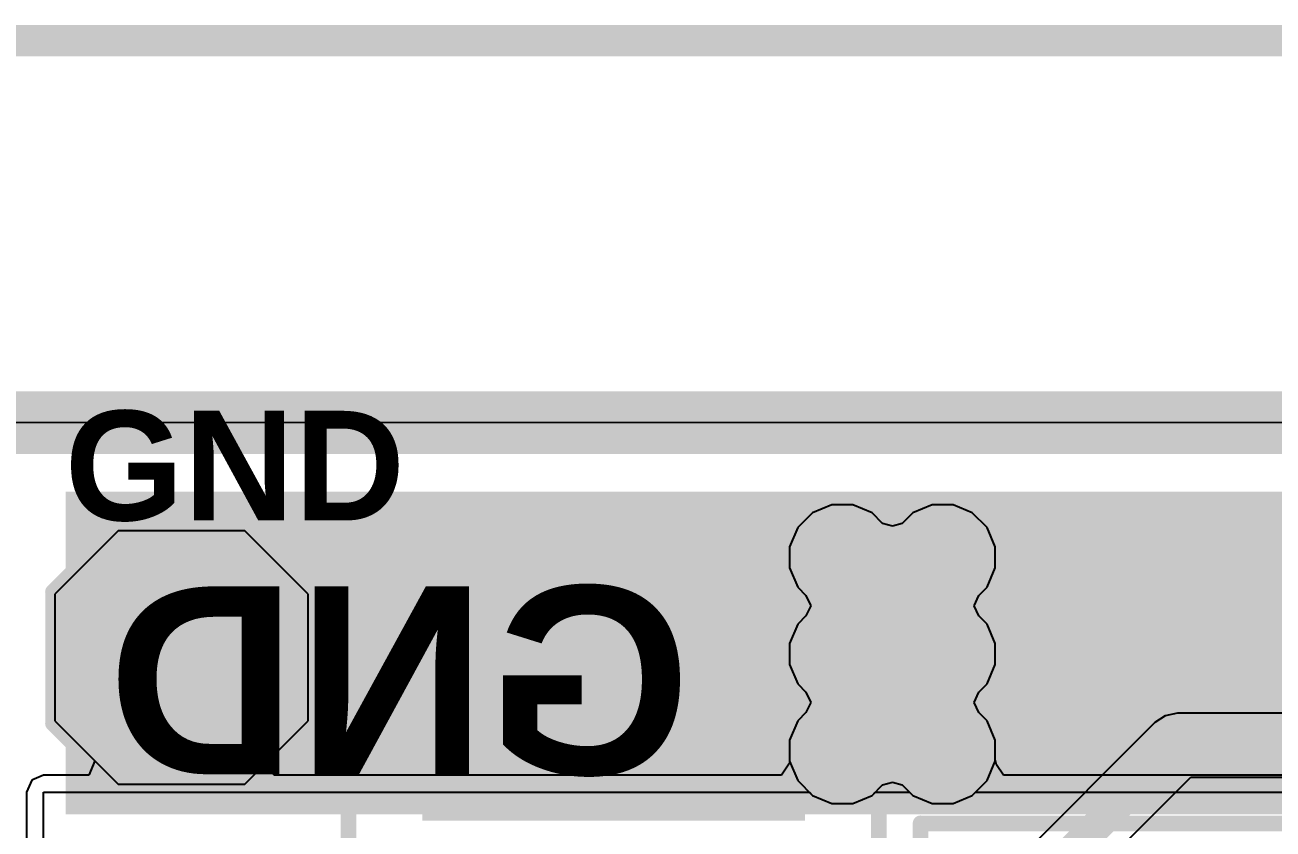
# Model space of a CAD drawing. Header units: inches. Extents: x -4.4 to 45.3, y -0.3 to 53.7.
# Drawn here: x 3.33 to 13.45, y 46.64 to 53.16 of the extents above; entities that cross this region are included whole.
import ezdxf

# ---------------------------------------------------------------- set-up
doc = ezdxf.new("R2010")
doc.units = ezdxf.units.IN
for name, color, linetype in [('Board Outline', 76, 'Continuous'), ('Bottom Layer', 5, 'Continuous'), ('Bottom Overlay', 54, 'Continuous'), ('Bottom Solder', 6, 'Continuous'), ('Dimension', 6, 'Continuous'), ('Multi-Layer', 9, 'Continuous'), ('Pad Holes', 156, 'Continuous'), ('Signal_1', 16, 'Continuous'), ('Signal_2', 76, 'Continuous'), ('Top Layer', 1, 'Continuous'), ('Top Overlay', 2, 'Continuous'), ('Top Paste', 8, 'Continuous'), ('Top Solder', 216, 'Continuous'), ('Via Holes', 16, 'Continuous')]:
    doc.layers.add(name, color=color, linetype=linetype)
doc.styles.add('Arial_Bold', font='', dxfattribs={"height": 0.2})
doc.styles.get('Arial_Bold').set_extended_font_data('Arial', bold=True)

# ---------------------------------------------------------------- blocks, each defined once
blk = doc.blocks.new('T____P______TH_1_8___H_________0_92___31')
at = {"layer": 'Bottom Layer'}
blk.add_hatch(color=5, dxfattribs=at).paths.add_polyline_path([(0.45, 0.9), (-0.45, 0.9), (-0.9, 0.45), (-0.9, -0.45), (-0.45, -0.9), (0.45, -0.9), (0.9, -0.45), (0.9, 0.45)])
at = {"layer": 'Bottom Solder'}
blk.add_hatch(color=6, dxfattribs=at).paths.add_polyline_path([(0.501, 1.002), (-0.501, 1.002), (-1.002, 0.501), (-1.002, -0.501), (-0.501, -1.002), (0.501, -1.002), (1.002, -0.501), (1.002, 0.501)])
at = {"layer": 'Multi-Layer'}
blk.add_hatch(color=9, dxfattribs=at).paths.add_polyline_path([(0.45, 0.9), (-0.45, 0.9), (-0.9, 0.45), (-0.9, -0.45), (-0.45, -0.9), (0.45, -0.9), (0.9, -0.45), (0.9, 0.45)])
at = {"layer": 'Pad Holes'}
h = blk.add_hatch(color=7, dxfattribs=at)
edge = h.paths.add_edge_path()
edge.add_arc((0, 0), 0.46, 0, 360)
at = {"layer": 'Signal_1'}
blk.add_hatch(color=16, dxfattribs=at).paths.add_polyline_path([(0.45, 0.9), (-0.45, 0.9), (-0.9, 0.45), (-0.9, -0.45), (-0.45, -0.9), (0.45, -0.9), (0.9, -0.45), (0.9, 0.45)])
at = {"layer": 'Signal_2'}
blk.add_hatch(color=76, dxfattribs=at).paths.add_polyline_path([(0.45, 0.9), (-0.45, 0.9), (-0.9, 0.45), (-0.9, -0.45), (-0.45, -0.9), (0.45, -0.9), (0.9, -0.45), (0.9, 0.45)])
at = {"layer": 'Top Layer'}
blk.add_hatch(color=1, dxfattribs=at).paths.add_polyline_path([(0.45, 0.9), (-0.45, 0.9), (-0.9, 0.45), (-0.9, -0.45), (-0.45, -0.9), (0.45, -0.9), (0.9, -0.45), (0.9, 0.45)])
at = {"layer": 'Top Solder'}
blk.add_hatch(color=216, dxfattribs=at).paths.add_polyline_path([(0.501, 1.002), (-0.501, 1.002), (-1.002, 0.501), (-1.002, -0.501), (-0.501, -1.002), (0.501, -1.002), (1.002, -0.501), (1.002, 0.501)])
at = {"layer": 'Top Overlay'}
for points in [[(-1.041, 0.533, 0.127, 0.127, 0), (-0.508, 1.067, 0.127, 0.127, 0)], [(-0.508, 1.067, 0.127, 0.127, 0), (0.508, 1.067, 0.127, 0.127, 0)], [(0.508, 1.067, 0.127, 0.127, 0), (1.041, 0.533, 0.127, 0.127, 0)], [(-1.041, -0.533, 0.127, 0.127, 0), (-1.041, 0.533, 0.127, 0.127, 0)], [(1.041, -0.533, 0.127, 0.127, 0), (1.041, 0.533, 0.127, 0.127, 0)], [(-1.041, -0.533, 0.127, 0.127, 0), (-0.533, -1.041, 0.127, 0.127, 0)], [(0.533, -1.041, 0.127, 0.127, 0), (1.041, -0.533, 0.127, 0.127, 0)], [(-0.508, -1.041, 0.127, 0.127, 0), (0.533, -1.041, 0.127, 0.127, 0)]]:
    blk.add_lwpolyline(points, format="xyseb", dxfattribs=at)
for points in [[(-0.54, 1.067, 0.0635, 0.0635, 1), (-0.476, 1.067, 0.0635, 0.0635, 1)], [(-0.54, 1.067, 0.0635, 0.0635, 1), (-0.476, 1.067, 0.0635, 0.0635, 1)], [(0.476, 1.067, 0.0635, 0.0635, 1), (0.54, 1.067, 0.0635, 0.0635, 1)], [(0.476, 1.067, 0.0635, 0.0635, 1), (0.54, 1.067, 0.0635, 0.0635, 1)], [(-1.073, 0.533, 0.0635, 0.0635, 1), (-1.01, 0.533, 0.0635, 0.0635, 1)], [(-1.073, 0.533, 0.0635, 0.0635, 1), (-1.01, 0.533, 0.0635, 0.0635, 1)], [(1.01, 0.533, 0.0635, 0.0635, 1), (1.073, 0.533, 0.0635, 0.0635, 1)], [(1.01, 0.533, 0.0635, 0.0635, 1), (1.073, 0.533, 0.0635, 0.0635, 1)], [(-1.073, -0.533, 0.0635, 0.0635, 1), (-1.01, -0.533, 0.0635, 0.0635, 1)], [(-1.073, -0.533, 0.0635, 0.0635, 1), (-1.01, -0.533, 0.0635, 0.0635, 1)], [(1.01, -0.533, 0.0635, 0.0635, 1), (1.073, -0.533, 0.0635, 0.0635, 1)], [(1.01, -0.533, 0.0635, 0.0635, 1), (1.073, -0.533, 0.0635, 0.0635, 1)], [(-0.565, -1.041, 0.0635, 0.0635, 1), (-0.502, -1.041, 0.0635, 0.0635, 1)], [(-0.54, -1.041, 0.0635, 0.0635, 1), (-0.476, -1.041, 0.0635, 0.0635, 1)], [(0.502, -1.041, 0.0635, 0.0635, 1), (0.565, -1.041, 0.0635, 0.0635, 1)], [(0.502, -1.041, 0.0635, 0.0635, 1), (0.565, -1.041, 0.0635, 0.0635, 1)]]:
    blk.add_lwpolyline(points, format="xyseb", close=True, dxfattribs=at)
blk = doc.blocks.new('SOT_223_5_55')
at = {"layer": 'Top Layer'}
for points in [[(1.75, 2.05), (-1.75, 2.05), (-1.75, 4.25), (1.75, 4.25)], [(-1.8, -4.25), (-2.7, -4.25), (-2.7, -2.05), (-1.8, -2.05)], [(-0.3, -4.25), (-1.2, -4.25), (-1.2, -2.05), (-0.3, -2.05)], [(1.2, -4.25), (0.3, -4.25), (0.3, -2.05), (1.2, -2.05)], [(2.7, -4.25), (1.8, -4.25), (1.8, -2.05), (2.7, -2.05)]]:
    blk.add_hatch(color=1, dxfattribs=at).paths.add_polyline_path(points)
at = {"layer": 'Top Paste'}
for points in [[(1.75, 2.05), (-1.75, 2.05), (-1.75, 4.25), (1.75, 4.25)], [(-1.8, -4.25), (-2.7, -4.25), (-2.7, -2.05), (-1.8, -2.05)], [(-0.3, -4.25), (-1.2, -4.25), (-1.2, -2.05), (-0.3, -2.05)], [(1.2, -4.25), (0.3, -4.25), (0.3, -2.05), (1.2, -2.05)], [(2.7, -4.25), (1.8, -4.25), (1.8, -2.05), (2.7, -2.05)]]:
    blk.add_hatch(color=8, dxfattribs=at).paths.add_polyline_path(points)
at = {"layer": 'Top Solder'}
for points in [[(1.801, 1.999), (-1.801, 1.999), (-1.801, 4.301), (1.801, 4.301)], [(-1.749, -4.301), (-2.751, -4.301), (-2.751, -1.999), (-1.749, -1.999)], [(-0.249, -4.301), (-1.251, -4.301), (-1.251, -1.999), (-0.249, -1.999)], [(1.251, -4.301), (0.249, -4.301), (0.249, -1.999), (1.251, -1.999)], [(2.751, -4.301), (1.749, -4.301), (1.749, -1.999), (2.751, -1.999)]]:
    blk.add_hatch(color=216, dxfattribs=at).paths.add_polyline_path(points)
at = {"layer": 'Top Overlay'}
for points in [[(-3.302, 1.778, 0.127, 0.127, 0), (3.302, 1.778, 0.127, 0.127, 0)], [(-3.302, -1.778, 0.127, 0.127, 0), (-3.302, 1.778, 0.127, 0.127, 0)], [(3.302, -1.778, 0.127, 0.127, 0), (3.302, 1.778, 0.127, 0.127, 0)], [(-3.302, -1.778, 0.127, 0.127, 0), (3.302, -1.778, 0.127, 0.127, 0)], [(-2.972, -3.277, 0.127, 0.127, 0), (-2.972, -3.023, 0.127, 0.127, 0)], [(-2.972, -3.023, 0.127, 0.127, 0), (-2.845, -3.15, 0.127, 0.127, 0)], [(-2.972, -3.277, 0.127, 0.127, 0), (-2.845, -3.15, 0.127, 0.127, 0)]]:
    blk.add_lwpolyline(points, format="xyseb", dxfattribs=at)
for points in [[(-3.334, 1.778, 0.0635, 0.0635, 1), (-3.27, 1.778, 0.0635, 0.0635, 1)], [(-3.334, 1.778, 0.0635, 0.0635, 1), (-3.27, 1.778, 0.0635, 0.0635, 1)], [(3.27, 1.778, 0.0635, 0.0635, 1), (3.334, 1.778, 0.0635, 0.0635, 1)], [(3.27, 1.778, 0.0635, 0.0635, 1), (3.334, 1.778, 0.0635, 0.0635, 1)], [(-3.334, -1.778, 0.0635, 0.0635, 1), (-3.27, -1.778, 0.0635, 0.0635, 1)], [(-3.334, -1.778, 0.0635, 0.0635, 1), (-3.27, -1.778, 0.0635, 0.0635, 1)], [(3.27, -1.778, 0.0635, 0.0635, 1), (3.334, -1.778, 0.0635, 0.0635, 1)], [(3.27, -1.778, 0.0635, 0.0635, 1), (3.334, -1.778, 0.0635, 0.0635, 1)], [(-3.004, -3.023, 0.0635, 0.0635, 1), (-2.94, -3.023, 0.0635, 0.0635, 1)], [(-3.004, -3.023, 0.0635, 0.0635, 1), (-2.94, -3.023, 0.0635, 0.0635, 1)], [(-2.877, -3.15, 0.0635, 0.0635, 1), (-2.813, -3.15, 0.0635, 0.0635, 1)], [(-2.877, -3.15, 0.0635, 0.0635, 1), (-2.813, -3.15, 0.0635, 0.0635, 1)], [(-3.004, -3.277, 0.0635, 0.0635, 1), (-2.94, -3.277, 0.0635, 0.0635, 1)], [(-3.004, -3.277, 0.0635, 0.0635, 1), (-2.94, -3.277, 0.0635, 0.0635, 1)]]:
    blk.add_lwpolyline(points, format="xyseb", close=True, dxfattribs=at)
blk = doc.blocks.new('C____D_86')
at = {"layer": 'Top Layer'}
for points in [[(-4.25, 1.45), (-1.85, 1.45), (-1.85, -1.45), (-4.25, -1.45)], [(1.85, 1.45), (4.25, 1.45), (4.25, -1.45), (1.85, -1.45)]]:
    blk.add_hatch(color=1, dxfattribs=at).paths.add_polyline_path(points)
at = {"layer": 'Top Paste'}
for points in [[(-4.25, 1.45), (-1.85, 1.45), (-1.85, -1.45), (-4.25, -1.45)], [(1.85, 1.45), (4.25, 1.45), (4.25, -1.45), (1.85, -1.45)]]:
    blk.add_hatch(color=8, dxfattribs=at).paths.add_polyline_path(points)
at = {"layer": 'Top Solder'}
for points in [[(-4.352, 1.552), (-1.748, 1.552), (-1.748, -1.552), (-4.352, -1.552)], [(1.748, 1.552), (4.352, 1.552), (4.352, -1.552), (1.748, -1.552)]]:
    blk.add_hatch(color=216, dxfattribs=at).paths.add_polyline_path(points)
at = {"layer": 'Top Overlay'}
for points in [[(-4.293, 2.388, 0.127, 0.127, 0), (-4.293, 1.651, 0.127, 0.127, 0)], [(-3.65, 2.15, 0.127, 0.127, 0), (-3.65, 1.709, 0.127, 0.127, 0)], [(-3.65, 2.15, 0.127, 0.127, 0), (3.65, 2.15, 0.127, 0.127, 0)], [(3.65, 2.15, 0.127, 0.127, 0), (3.65, 1.709, 0.127, 0.127, 0)], [(-4.699, 2.007, 0.127, 0.127, 0), (-3.861, 2.007, 0.127, 0.127, 0)], [(-3.65, -1.709, 0.127, 0.127, 0), (-3.65, -2.15, 0.127, 0.127, 0)], [(3.65, -1.709, 0.127, 0.127, 0), (3.65, -2.15, 0.127, 0.127, 0)], [(-3.65, -2.15, 0.127, 0.127, 0), (3.65, -2.15, 0.127, 0.127, 0)]]:
    blk.add_lwpolyline(points, format="xyseb", dxfattribs=at)
for points in [[(-4.324, 2.388, 0.0635, 0.0635, 1), (-4.261, 2.388, 0.0635, 0.0635, 1)], [(-3.682, 2.15, 0.0635, 0.0635, 1), (-3.618, 2.15, 0.0635, 0.0635, 1)], [(-3.682, 2.15, 0.0635, 0.0635, 1), (-3.618, 2.15, 0.0635, 0.0635, 1)], [(3.618, 2.15, 0.0635, 0.0635, 1), (3.682, 2.15, 0.0635, 0.0635, 1)], [(3.618, 2.15, 0.0635, 0.0635, 1), (3.682, 2.15, 0.0635, 0.0635, 1)], [(-4.731, 2.007, 0.0635, 0.0635, 1), (-4.667, 2.007, 0.0635, 0.0635, 1)], [(-3.893, 2.007, 0.0635, 0.0635, 1), (-3.829, 2.007, 0.0635, 0.0635, 1)], [(-3.682, 1.709, 0.0635, 0.0635, 1), (-3.618, 1.709, 0.0635, 0.0635, 1)], [(3.618, 1.709, 0.0635, 0.0635, 1), (3.682, 1.709, 0.0635, 0.0635, 1)], [(-4.324, 1.651, 0.0635, 0.0635, 1), (-4.261, 1.651, 0.0635, 0.0635, 1)], [(-3.682, -1.709, 0.0635, 0.0635, 1), (-3.618, -1.709, 0.0635, 0.0635, 1)], [(3.618, -1.709, 0.0635, 0.0635, 1), (3.682, -1.709, 0.0635, 0.0635, 1)], [(-3.682, -2.15, 0.0635, 0.0635, 1), (-3.618, -2.15, 0.0635, 0.0635, 1)], [(-3.682, -2.15, 0.0635, 0.0635, 1), (-3.618, -2.15, 0.0635, 0.0635, 1)], [(3.618, -2.15, 0.0635, 0.0635, 1), (3.682, -2.15, 0.0635, 0.0635, 1)], [(3.618, -2.15, 0.0635, 0.0635, 1), (3.682, -2.15, 0.0635, 0.0635, 1)]]:
    blk.add_lwpolyline(points, format="xyseb", close=True, dxfattribs=at)

msp = doc.modelspace()

# ---------------------------------------------------------------- hatches: boundary and pattern name
at = {"layer": 'Bottom Layer'}
h = msp.add_hatch(color=5, dxfattribs=at)
edge = h.paths.add_edge_path()
edge.add_arc((9.957, 48.844), 0.3, 0, 360)
h = msp.add_hatch(color=5, dxfattribs=at)
edge = h.paths.add_edge_path()
edge.add_arc((10.77, 48.844), 0.3, 0, 360)
h = msp.add_hatch(color=5, dxfattribs=at)
edge = h.paths.add_edge_path()
edge.add_arc((9.957, 48.06), 0.3, 0, 360)
h = msp.add_hatch(color=5, dxfattribs=at)
edge = h.paths.add_edge_path()
edge.add_arc((10.77, 48.06), 0.3, 0, 360)
h = msp.add_hatch(color=5, dxfattribs=at)
edge = h.paths.add_edge_path()
edge.add_arc((9.957, 47.276), 0.3, 0, 360)
h = msp.add_hatch(color=5, dxfattribs=at)
edge = h.paths.add_edge_path()
edge.add_arc((10.77, 47.276), 0.3, 0, 360)
at = {"layer": 'Signal_1'}
h = msp.add_hatch(color=16, dxfattribs=at)
edge = h.paths.add_edge_path()
edge.add_arc((9.957, 48.844), 0.3, 0, 360)
h = msp.add_hatch(color=16, dxfattribs=at)
edge = h.paths.add_edge_path()
edge.add_arc((10.77, 48.844), 0.3, 0, 360)
h = msp.add_hatch(color=16, dxfattribs=at)
edge = h.paths.add_edge_path()
edge.add_arc((9.957, 48.06), 0.3, 0, 360)
h = msp.add_hatch(color=16, dxfattribs=at)
edge = h.paths.add_edge_path()
edge.add_arc((10.77, 48.06), 0.3, 0, 360)
h = msp.add_hatch(color=16, dxfattribs=at)
edge = h.paths.add_edge_path()
edge.add_arc((9.957, 47.276), 0.3, 0, 360)
h = msp.add_hatch(color=16, dxfattribs=at)
edge = h.paths.add_edge_path()
edge.add_arc((10.77, 47.276), 0.3, 0, 360)
at = {"layer": 'Signal_2'}
h = msp.add_hatch(color=76, dxfattribs=at)
edge = h.paths.add_edge_path()
edge.add_arc((9.957, 48.844), 0.3, 0, 360)
h = msp.add_hatch(color=76, dxfattribs=at)
edge = h.paths.add_edge_path()
edge.add_arc((10.77, 48.844), 0.3, 0, 360)
h = msp.add_hatch(color=76, dxfattribs=at)
edge = h.paths.add_edge_path()
edge.add_arc((9.957, 48.06), 0.3, 0, 360)
h = msp.add_hatch(color=76, dxfattribs=at)
edge = h.paths.add_edge_path()
edge.add_arc((10.77, 48.06), 0.3, 0, 360)
h = msp.add_hatch(color=76, dxfattribs=at)
edge = h.paths.add_edge_path()
edge.add_arc((9.957, 47.276), 0.3, 0, 360)
h = msp.add_hatch(color=76, dxfattribs=at)
edge = h.paths.add_edge_path()
edge.add_arc((10.77, 47.276), 0.3, 0, 360)
at = {"layer": 'Top Layer'}
msp.add_hatch(color=1, dxfattribs=at).paths.add_polyline_path([(3.658, 46.761), (15.748, 46.761), (15.748, 49.378), (3.658, 49.378)])
h = msp.add_hatch(color=1, dxfattribs=at)
edge = h.paths.add_edge_path()
edge.add_arc((9.957, 48.844), 0.3, 0, 360)
h = msp.add_hatch(color=1, dxfattribs=at)
edge = h.paths.add_edge_path()
edge.add_arc((10.77, 48.844), 0.3, 0, 360)
h = msp.add_hatch(color=1, dxfattribs=at)
edge = h.paths.add_edge_path()
edge.add_arc((9.957, 48.06), 0.3, 0, 360)
h = msp.add_hatch(color=1, dxfattribs=at)
edge = h.paths.add_edge_path()
edge.add_arc((10.77, 48.06), 0.3, 0, 360)
h = msp.add_hatch(color=1, dxfattribs=at)
edge = h.paths.add_edge_path()
edge.add_arc((9.957, 47.276), 0.3, 0, 360)
h = msp.add_hatch(color=1, dxfattribs=at)
edge = h.paths.add_edge_path()
edge.add_arc((10.77, 47.276), 0.3, 0, 360)
at = {"layer": 'Via Holes'}
h = msp.add_hatch(color=7, dxfattribs=at)
edge = h.paths.add_edge_path()
edge.add_arc((9.957, 48.844), 0.15, 0, 360)
h = msp.add_hatch(color=7, dxfattribs=at)
edge = h.paths.add_edge_path()
edge.add_arc((10.77, 48.844), 0.15, 0, 360)
h = msp.add_hatch(color=7, dxfattribs=at)
edge = h.paths.add_edge_path()
edge.add_arc((9.957, 48.06), 0.15, 0, 360)
h = msp.add_hatch(color=7, dxfattribs=at)
edge = h.paths.add_edge_path()
edge.add_arc((10.77, 48.06), 0.15, 0, 360)
h = msp.add_hatch(color=7, dxfattribs=at)
edge = h.paths.add_edge_path()
edge.add_arc((9.957, 47.276), 0.15, 0, 360)
h = msp.add_hatch(color=7, dxfattribs=at)
edge = h.paths.add_edge_path()
edge.add_arc((10.77, 47.276), 0.15, 0, 360)

# ---------------------------------------------------------------- linework, layer by layer
at = {"layer": 'Board Outline'}
msp.add_lwpolyline([(0, 49.936, 0.508, 0.508, 0), (45.009, 49.936, 0.508, 0.508, 0)], format="xyseb", dxfattribs=at)
at = {"layer": 'Bottom Layer'}
for p, q in [((0.09, 49.942), (45.009, 49.93)), ((12.676, 47.58), (12.576, 47.56)), ((17.63, 47.58), (12.676, 47.58)), ((12.492, 47.504), (8.783, 43.795)), ((12.576, 47.56), (12.492, 47.504)), ((9.073, 43.352), (12.783, 47.062)), ((12.783, 47.062), (17.218, 47.062))]:
    msp.add_line(p, q, dxfattribs=at)
for points in [[(8.89, 43.536, 0.254, 0.254, 0), (12.676, 47.321, 0.254, 0.254, 0)], [(12.676, 47.321, 0.254, 0.254, 0), (32.74, 47.321, 0.254, 0.254, 0)]]:
    msp.add_lwpolyline(points, format="xyseb", dxfattribs=at)
msp.add_lwpolyline([(12.612, 47.321, 0.127, 0.127, 1), (12.739, 47.321, 0.127, 0.127, 1)], format="xyseb", close=True, dxfattribs=at)
msp.add_lwpolyline([(12.612, 47.321, 0.127, 0.127, 1), (12.739, 47.321, 0.127, 0.127, 1)], format="xyseb", close=True, dxfattribs=at)
at = {"layer": 'Dimension'}
msp.add_lwpolyline([(0, 53.035, 0.254, 0.254, 0), (14.963, 53.035, 0.254, 0.254, 0)], format="xyseb", dxfattribs=at)
at = {"layer": 'Signal_1'}
for p, q in [((0.09, 49.942), (45.009, 49.93)), ((9.715, 49.206), (9.595, 49.086)), ((9.872, 49.271), (9.715, 49.206)), ((10.042, 49.271), (9.872, 49.271)), ((10.199, 49.206), (10.042, 49.271)), ((10.284, 49.12), (10.199, 49.206)), ((10.528, 49.206), (10.442, 49.12)), ((10.685, 49.271), (10.528, 49.206)), ((10.855, 49.271), (10.685, 49.271)), ((11.011, 49.206), (10.855, 49.271)), ((11.132, 49.086), (11.011, 49.206)), ((10.363, 49.098), (10.284, 49.12)), ((10.442, 49.12), (10.363, 49.098)), ((4.084, 49.058), (3.57, 48.545)), ((5.111, 49.058), (4.084, 49.058)), ((5.624, 48.545), (5.111, 49.058)), ((9.595, 49.086), (9.53, 48.929)), ((11.197, 48.929), (11.132, 49.086)), ((9.53, 48.929), (9.53, 48.759)), ((11.197, 48.759), (11.197, 48.929)), ((9.53, 48.759), (9.595, 48.602)), ((11.132, 48.602), (11.197, 48.759)), ((9.595, 48.602), (9.662, 48.535)), ((11.064, 48.535), (11.132, 48.602)), ((3.57, 48.545), (3.57, 47.518)), ((5.624, 47.518), (5.624, 48.545)), ((9.662, 48.535), (9.701, 48.452)), ((11.026, 48.452), (11.064, 48.535)), ((9.701, 48.452), (9.662, 48.369)), ((11.064, 48.369), (11.026, 48.452)), ((9.595, 48.302), (9.53, 48.145)), ((9.662, 48.369), (9.595, 48.302)), ((11.132, 48.302), (11.064, 48.369)), ((11.197, 48.145), (11.132, 48.302)), ((9.53, 48.145), (9.53, 47.975)), ((11.197, 47.975), (11.197, 48.145)), ((9.53, 47.975), (9.595, 47.818)), ((11.132, 47.818), (11.197, 47.975)), ((9.595, 47.818), (9.662, 47.751)), ((11.064, 47.751), (11.132, 47.818)), ((9.662, 47.751), (9.701, 47.668)), ((11.026, 47.668), (11.064, 47.751)), ((9.662, 47.585), (9.595, 47.518)), ((9.701, 47.668), (9.662, 47.585)), ((11.064, 47.585), (11.026, 47.668)), ((11.132, 47.518), (11.064, 47.585)), ((3.57, 47.518), (3.894, 47.194)), ((5.3, 47.194), (5.624, 47.518)), ((9.595, 47.518), (9.53, 47.361)), ((11.197, 47.361), (11.132, 47.518)), ((9.53, 47.361), (9.53, 47.191)), ((11.197, 47.204), (11.197, 47.361)), ((3.894, 47.194), (3.846, 47.077)), ((5.349, 47.077), (5.3, 47.194)), ((9.533, 47.182), (9.463, 47.077)), ((9.53, 47.191), (9.533, 47.182)), ((11.207, 47.162), (11.197, 47.204)), ((3.48, 47.077), (3.383, 47.036)), ((3.846, 47.077), (3.48, 47.077)), ((9.463, 47.077), (5.349, 47.077)), ((11.264, 47.077), (11.207, 47.162)), ((33.314, 47.077), (11.264, 47.077)), ((3.383, 47.036), (3.342, 46.939)), ((3.342, 46.939), (3.342, 39.573)), ((3.48, 39.573), (3.48, 46.939)), ((3.48, 46.939), (5.436, 46.939)), ((5.436, 46.939), (9.69, 46.939)), ((9.69, 46.939), (9.715, 46.914)), ((9.715, 46.914), (9.872, 46.849)), ((10.042, 46.849), (10.199, 46.914)), ((10.199, 46.914), (10.224, 46.939)), ((10.224, 46.939), (10.502, 46.939)), ((10.502, 46.939), (10.528, 46.914)), ((10.528, 46.914), (10.685, 46.849)), ((10.855, 46.849), (11.011, 46.914)), ((11.011, 46.914), (11.037, 46.939)), ((11.037, 46.939), (42.453, 46.939)), ((9.872, 46.849), (10.042, 46.849)), ((10.685, 46.849), (10.855, 46.849))]:
    msp.add_line(p, q, dxfattribs=at)
at = {"layer": 'Signal_2'}
for p, q in [((0.09, 49.942), (45.009, 49.93)), ((9.715, 49.206), (9.595, 49.086)), ((9.872, 49.271), (9.715, 49.206)), ((10.042, 49.271), (9.872, 49.271)), ((10.199, 49.206), (10.042, 49.271)), ((10.284, 49.12), (10.199, 49.206)), ((10.528, 49.206), (10.442, 49.12)), ((10.685, 49.271), (10.528, 49.206)), ((10.855, 49.271), (10.685, 49.271)), ((11.011, 49.206), (10.855, 49.271)), ((11.132, 49.086), (11.011, 49.206)), ((10.363, 49.098), (10.284, 49.12)), ((10.442, 49.12), (10.363, 49.098)), ((4.084, 49.058), (3.57, 48.545)), ((5.111, 49.058), (4.084, 49.058)), ((5.624, 48.545), (5.111, 49.058)), ((9.595, 49.086), (9.53, 48.929)), ((11.197, 48.929), (11.132, 49.086)), ((9.53, 48.929), (9.53, 48.759)), ((11.197, 48.759), (11.197, 48.929)), ((9.53, 48.759), (9.595, 48.602)), ((11.132, 48.602), (11.197, 48.759)), ((9.595, 48.602), (9.662, 48.535)), ((11.064, 48.535), (11.132, 48.602)), ((3.57, 48.545), (3.57, 47.518)), ((5.624, 47.518), (5.624, 48.545)), ((9.662, 48.535), (9.701, 48.452)), ((11.026, 48.452), (11.064, 48.535)), ((9.701, 48.452), (9.662, 48.369)), ((11.064, 48.369), (11.026, 48.452)), ((9.595, 48.302), (9.53, 48.145)), ((9.662, 48.369), (9.595, 48.302)), ((11.132, 48.302), (11.064, 48.369)), ((11.197, 48.145), (11.132, 48.302)), ((9.53, 48.145), (9.53, 47.975)), ((11.197, 47.975), (11.197, 48.145)), ((9.53, 47.975), (9.595, 47.818)), ((11.132, 47.818), (11.197, 47.975)), ((9.595, 47.818), (9.662, 47.751)), ((11.064, 47.751), (11.132, 47.818)), ((9.662, 47.751), (9.701, 47.668)), ((11.026, 47.668), (11.064, 47.751)), ((9.662, 47.585), (9.595, 47.518)), ((9.701, 47.668), (9.662, 47.585)), ((11.064, 47.585), (11.026, 47.668)), ((11.132, 47.518), (11.064, 47.585)), ((3.57, 47.518), (4.084, 47.004)), ((5.111, 47.004), (5.624, 47.518)), ((9.595, 47.518), (9.53, 47.361)), ((11.197, 47.361), (11.132, 47.518)), ((9.53, 47.361), (9.53, 47.191)), ((11.197, 47.191), (11.197, 47.361)), ((9.53, 47.191), (9.595, 47.034)), ((11.132, 47.034), (11.197, 47.191)), ((4.084, 47.004), (5.111, 47.004)), ((9.595, 47.034), (9.715, 46.914)), ((10.199, 46.914), (10.284, 46.999)), ((10.284, 46.999), (10.363, 47.021)), ((10.363, 47.021), (10.442, 46.999)), ((10.442, 46.999), (10.528, 46.914)), ((11.011, 46.914), (11.132, 47.034)), ((9.715, 46.914), (9.872, 46.849)), ((10.042, 46.849), (10.199, 46.914)), ((10.528, 46.914), (10.685, 46.849)), ((10.855, 46.849), (11.011, 46.914)), ((9.872, 46.849), (10.042, 46.849)), ((10.685, 46.849), (10.855, 46.849))]:
    msp.add_line(p, q, dxfattribs=at)
at = {"layer": 'Top Layer'}
msp.add_line((0.09, 49.942), (45.009, 49.93), dxfattribs=at)
for points in [[(7.929, 48.108, 0.635, 0.635, 0), (8.026, 48.01, 0.635, 0.635, 0)], [(8.026, 48.01, 0.635, 0.635, 0), (10.77, 48.01, 0.635, 0.635, 0)]]:
    msp.add_lwpolyline(points, format="xyseb", dxfattribs=at)
for points in [[(7.77, 48.108, 0.318, 0.318, 1), (8.088, 48.108, 0.318, 0.318, 1)], [(7.868, 48.01, 0.318, 0.318, 1), (8.185, 48.01, 0.318, 0.318, 1)], [(7.868, 48.01, 0.318, 0.318, 1), (8.185, 48.01, 0.318, 0.318, 1)], [(10.611, 48.01, 0.318, 0.318, 1), (10.928, 48.01, 0.318, 0.318, 1)]]:
    msp.add_lwpolyline(points, format="xyseb", close=True, dxfattribs=at)

# ---------------------------------------------------------------- block references
at = {"rotation": 90}
msp.add_blockref('C____D_86', (8.103, 44.96), dxfattribs=at)
for name, p in [('SOT_223_5_55', (13.894, 44.909)), ('T____P______TH_1_8___H_________0_92___31', (4.597, 48.031))]:
    msp.add_blockref(name, p)

# ---------------------------------------------------------------- texts
at = {"layer": 'Bottom Overlay', "style": 'Arial_Bold', "text_generation_flag": 2}
msp.add_text('GND', height=1.524, rotation=360, dxfattribs=at).set_placement((8.728, 47.085))
at = {"layer": 'Top Overlay', "style": 'Arial_Bold'}
msp.add_text('GND', height=0.889, rotation=360, dxfattribs=at).set_placement((3.651, 49.144))

doc.saveas('drawing.dxf')
